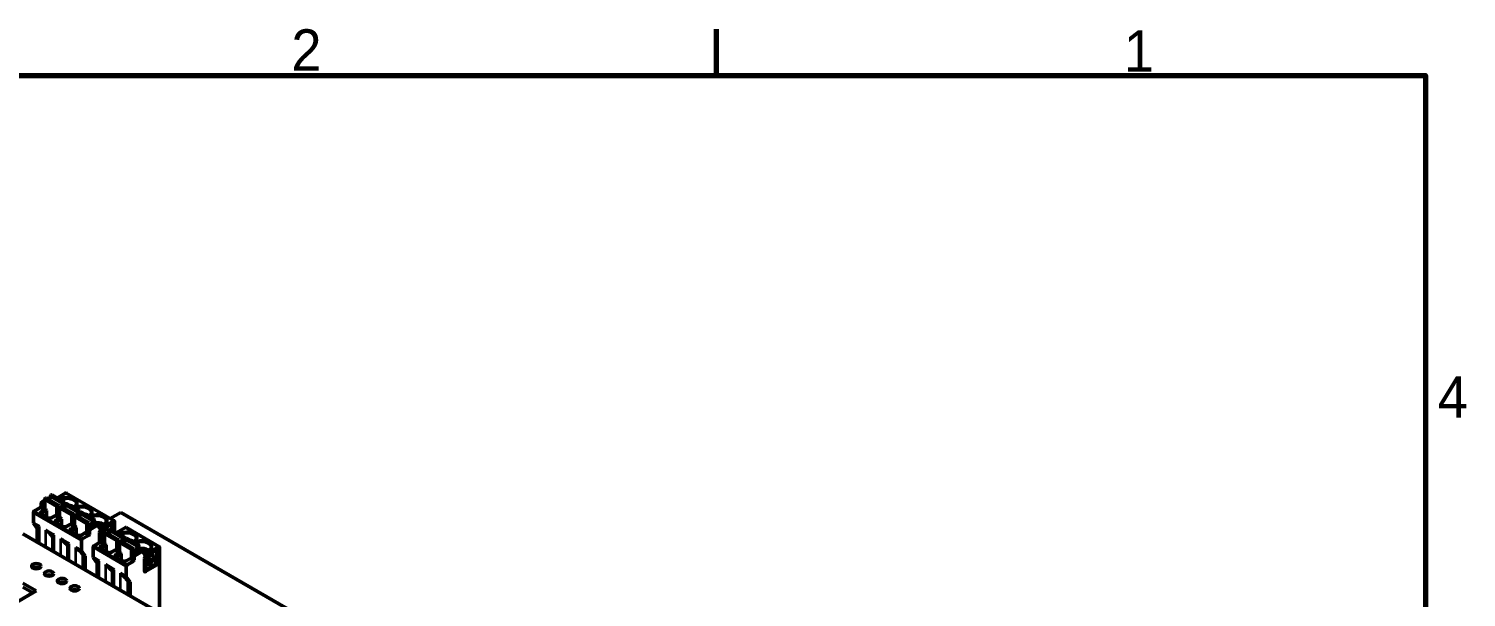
# Model space of a CAD drawing. Header units: millimetres. Extents: x 1021 to 2778, y -197 to 600.
# Drawn here: x 1591.8 to 1829.7, y 493.8 to 587.9 of the extents above; entities that cross this region are included whole.
import ezdxf

# ---------------------------------------------------------------- set-up
doc = ezdxf.new("R2010")
doc.units = ezdxf.units.MM
doc.header["$LTSCALE"] = 2
doc.layers.get('0').update_dxf_attribs({"lineweight": 25})
for name, color, linetype, lineweight in [('경계(ISO)', 7, 'Continuous', 70), ('외형선(ISO)', 7, 'Continuous', 50), ('좁은 외형선(ISO)', 7, 'Continuous', 35)]:
    doc.layers.add(name, color=color, linetype=linetype, lineweight=lineweight)
doc.styles.get("Standard").update_dxf_attribs({"font": ''})
doc.styles.get('Standard').set_extended_font_data('Gulim')

# ---------------------------------------------------------------- blocks, each defined once
blk = doc.blocks.new('경계 Default Border')
at = {"layer": '경계(ISO)'}
blk.add_line((350, 287), (350, 290.9), dxfattribs=at)
at = {"layer": '경계(ISO)', "flags": 128}
blk.add_lwpolyline([(10, 10), (10, 287), (410, 287), (410, 10), (10, 10)], dxfattribs=at)
at = {"layer": '경계(ISO)', "char_height": 3.5, "attachment_point": 7}
for s, insert in [('2', (314.01, 287.4)), ('1', (384.47, 287.31)), ('4', (411.03, 258.04))]:
    blk.add_mtext(s, dxfattribs=dict(at, insert=insert))

msp = doc.modelspace()

# ---------------------------------------------------------------- linework, layer by layer
at = {"layer": '외형선(ISO)'}
for p, q in [((1593.8838, 508.8655), (1593.8838, 509.3554)), ((1594.0252, 509.6004), (1594.4495, 509.8453)), ((1594.4495, 509.927), (1594.4495, 508.3756)), ((1594.5909, 510.1719), (1594.6083, 510.182)), ((1594.7083, 510.1919), (1596.7236, 509.0284)), ((1594.879, 510.0933), (1595.1457, 510.2472)), ((1595.3249, 510.2114), (1595.2457, 510.2572)), ((1595.2871, 509.8577), (1595.3525, 510.4697)), ((1595.5101, 510.7026), (1595.4927, 510.6926)), ((1595.6101, 510.7125), (1597.6254, 509.549)), ((1596.488, 510.2057), (1597.9143, 511.0292)), ((1597.3678, 509.3061), (1597.3023, 508.6942)), ((1597.508, 509.5291), (1597.5254, 509.5391)), ((1597.6668, 509.4575), (1597.6668, 508.7226)), ((1597.985, 509.2738), (1597.9676, 509.2637)), ((1605.9693, 506.4463), (1598.0143, 511.0391)), ((1598.085, 509.2837), (1600.1003, 508.1202)), ((1592.5757, 506.069), (1592.5757, 507.7837)), ((1592.7171, 508.0286), (1593.7424, 508.6206)), ((1593.8484, 507.947), (1594.5202, 508.3348)), ((1594.8738, 506.9468), (1593.8484, 507.5387)), ((1593.9899, 507.702), (1594.7323, 508.1307)), ((1594.1666, 508.3756), (1594.3081, 508.4573)), ((1594.3081, 508.6206), (1594.3081, 509.1105)), ((1594.3081, 508.4573), (1594.5202, 508.3348)), ((1594.3788, 508.4164), (1594.4495, 508.4573)), ((1594.5202, 508.3348), (1594.5909, 508.2123)), ((1594.6616, 508.2531), (1594.5202, 508.3348)), ((1594.5909, 508.2123), (1594.6616, 508.2531)), ((1594.6616, 508.2531), (1594.7323, 508.1307)), ((1594.7323, 508.1307), (1594.7323, 507.0284)), ((1595.5809, 506.9468), (1596.2526, 507.3346)), ((1596.4233, 507.236), (1596.2526, 507.3346)), ((1596.9951, 506.9059), (1596.3233, 506.5181)), ((1596.4647, 508.7635), (1596.4647, 507.8653)), ((1596.4647, 507.3754), (1596.4647, 507.8653)), ((1596.6062, 509.0084), (1596.6236, 509.0184)), ((1596.6062, 508.1103), (1596.9244, 508.294)), ((1596.7829, 507.0284), (1596.6415, 506.9468)), ((1596.85, 508.251), (1596.7638, 508.9574)), ((1596.7829, 507.6816), (1596.7829, 507.1917)), ((1596.9951, 506.9059), (1596.7829, 507.0284)), ((1596.8536, 506.9876), (1596.9244, 507.0284)), ((1596.9244, 506.9468), (1596.9244, 508.4981)), ((1596.9951, 506.9059), (1597.0658, 506.7835)), ((1596.9951, 506.9059), (1597.1365, 506.8243)), ((1597.0658, 508.743), (1597.0832, 508.7531)), ((1597.0658, 506.7835), (1597.1365, 506.8243)), ((1597.2072, 506.7018), (1597.1365, 506.8243)), ((1597.1832, 508.763), (1599.1984, 507.5995)), ((1597.46, 508.6032), (1597.7266, 508.7571)), ((1597.7619, 508.4288), (1597.8274, 509.0408)), ((1598.9396, 507.3346), (1598.9396, 506.4364)), ((1599.081, 507.5795), (1599.0984, 507.5896)), ((1599.081, 506.6814), (1599.3992, 506.8651)), ((1599.3249, 506.8222), (1599.2386, 507.5285)), ((1599.3992, 505.5179), (1599.3992, 507.0692)), ((1599.5407, 507.3142), (1599.5581, 507.3242)), ((1599.6581, 507.3341), (1601.6733, 506.1706)), ((1599.8427, 507.8773), (1599.7772, 507.2653)), ((1599.9348, 507.1743), (1600.2015, 507.3283)), ((1599.9829, 508.1002), (1600.0003, 508.1103)), ((1600.1417, 508.0286), (1600.1417, 507.2938)), ((1600.2368, 507), (1600.3023, 507.6119)), ((1600.4599, 507.8449), (1600.4425, 507.8349)), ((1600.5599, 507.8548), (1602.5751, 506.6913)), ((1605.3091, 506.8275), (1607.0537, 507.8347)), ((1607.0537, 507.8347), (1769.6882, 413.9376)), ((1593.5656, 505.4975), (1592.5757, 506.069)), ((1592.5757, 506.069), (1593.2121, 505.1636)), ((1593.302, 505.1117), (1593.2121, 505.1636)), ((1593.2121, 502.9255), (1593.2121, 505.1636)), ((1593.302, 502.8736), (1593.302, 505.4921)), ((1596.0405, 504.0686), (1594.5909, 504.9055)), ((1597.3486, 505.5179), (1596.3233, 506.1098)), ((1596.4647, 506.2731), (1597.2072, 506.7018)), ((1597.2072, 506.7018), (1597.2072, 505.5995)), ((1598.0557, 505.5179), (1598.7275, 505.9057)), ((1598.8982, 505.8072), (1598.7275, 505.9057)), ((1599.4699, 505.4771), (1598.7982, 505.0892)), ((1599.8235, 504.089), (1598.7982, 504.681)), ((1598.9396, 505.9465), (1598.9396, 506.4364)), ((1598.9396, 504.8443), (1599.6821, 505.2729)), ((1599.2578, 505.5995), (1599.1164, 505.5179)), ((1599.2578, 506.2527), (1599.2578, 505.7628)), ((1599.4699, 505.4771), (1599.2578, 505.5995)), ((1599.3285, 505.5587), (1599.3992, 505.5995)), ((1599.4699, 505.4771), (1599.6114, 505.3954)), ((1599.4699, 505.4771), (1599.5407, 505.3546)), ((1599.5407, 505.3546), (1599.6114, 505.3954)), ((1599.6821, 505.2729), (1599.6114, 505.3954)), ((1599.6821, 505.2729), (1599.6821, 504.1707)), ((1601.2024, 504.4768), (1600.5306, 504.089)), ((1601.2024, 504.4768), (1601.3731, 504.3783)), ((1601.4145, 505.9057), (1601.4145, 505.0076)), ((1601.4145, 505.0076), (1601.4145, 504.5177)), ((1601.5559, 506.1507), (1601.5733, 506.1607)), ((1602.6763, 505.8994), (1601.5559, 505.2525)), ((1601.7997, 505.3933), (1601.7135, 506.0997)), ((1601.8388, 504.2727), (1601.8388, 504.7626)), ((1601.9802, 505.0076), (1603.1006, 505.6545)), ((1602.3175, 506.4484), (1602.2313, 505.6425)), ((1602.4578, 506.6713), (1602.4751, 506.6814)), ((1602.6166, 506.5997), (1602.6166, 505.8649)), ((1603.2006, 505.6644), (1602.7763, 505.9093)), ((1603.2231, 505.6435), (1603.5497, 505.1789)), ((1603.5358, 504.5089), (1603.5358, 502.8439)), ((1603.6722, 505.1679), (1605.8693, 506.4364)), ((1605.5081, 505.8197), (1603.6849, 504.767)), ((1604.4904, 504.4564), (1604.5078, 504.4665)), ((1604.6078, 504.4764), (1606.6231, 503.3129)), ((1604.7785, 504.3778), (1605.0451, 504.5318)), ((1604.8431, 505.0263), (1604.9138, 504.9854)), ((1605.2244, 504.4959), (1605.1451, 504.5417)), ((1605.1866, 504.1422), (1605.252, 504.7542)), ((1605.4096, 504.9872), (1605.3922, 504.9771)), ((1605.5096, 504.9971), (1607.5249, 503.8336)), ((1605.5864, 504.9527), (1605.5864, 505.7744)), ((1605.6571, 504.9119), (1605.6571, 505.7336)), ((1606.0107, 506.3548), (1606.0107, 504.7078)), ((1606.3875, 504.4903), (1607.8138, 505.3138)), ((1613.3939, 502.1597), (1607.9138, 505.3237)), ((1642.8686, 474.2563), (1590.8471, 504.2909)), ((1595.7769, 501.4447), (1595.7769, 504.0632)), ((1598.5154, 502.6397), (1597.0658, 503.4766)), ((1598.2517, 500.0158), (1598.2517, 502.6344)), ((1600.5306, 501.4762), (1599.5407, 502.0478)), ((1600.5306, 501.4762), (1600.5306, 503.1909)), ((1600.672, 503.4358), (1601.6973, 504.0278)), ((1602.4751, 500.3535), (1602.4751, 502.0682)), ((1602.6166, 502.3131), (1603.6419, 502.9051)), ((1603.6949, 503.8039), (1603.6949, 503.8142)), ((1603.6949, 503.3655), (1603.6949, 502.9476)), ((1603.7277, 503.7315), (1603.7904, 503.6952)), ((1603.7479, 502.2315), (1604.4197, 502.6193)), ((1603.7656, 503.763), (1603.7656, 503.7734)), ((1603.7656, 503.0608), (1603.7656, 503.3247)), ((1603.7833, 503.15), (1603.7833, 503.6399)), ((1603.8894, 501.9865), (1604.6318, 502.4152)), ((1603.9247, 503.8849), (1604.349, 504.1298)), ((1604.0661, 502.6601), (1604.2076, 502.7418)), ((1604.2076, 502.9051), (1604.2076, 503.395)), ((1604.2076, 502.7418), (1604.4197, 502.6193)), ((1604.2783, 502.701), (1604.349, 502.7418)), ((1604.349, 504.2115), (1604.349, 502.6601)), ((1604.4197, 502.6193), (1604.4904, 502.4968)), ((1604.5611, 502.5377), (1604.4197, 502.6193)), ((1604.4904, 502.4968), (1604.5611, 502.5377)), ((1604.5611, 502.5377), (1604.6318, 502.4152)), ((1604.6318, 502.4152), (1604.6318, 501.3129)), ((1606.3642, 503.048), (1606.3642, 502.1498)), ((1606.3642, 501.6599), (1606.3642, 502.1498)), ((1606.5057, 503.2929), (1606.5231, 503.303)), ((1606.5057, 502.3948), (1606.8239, 502.5785)), ((1606.7495, 502.5356), (1606.6633, 503.2419)), ((1606.8239, 501.2313), (1606.8239, 502.7826)), ((1606.9653, 503.0276), (1606.9827, 503.0376)), ((1607.0827, 503.0475), (1609.0979, 501.884)), ((1607.2673, 503.5907), (1607.2018, 502.9787)), ((1607.3595, 502.8877), (1607.6261, 503.0417)), ((1607.4075, 503.8136), (1607.4249, 503.8237)), ((1607.5663, 503.742), (1607.5663, 503.0072)), ((1607.6614, 502.7134), (1607.7269, 503.3253)), ((1607.8845, 503.5583), (1607.8671, 503.5482)), ((1607.9845, 503.5682), (1609.9998, 502.4047)), ((1609.7422, 502.1618), (1609.6559, 501.3559)), ((1609.8824, 502.3847), (1609.8998, 502.3948)), ((1610.0412, 502.3131), (1610.0412, 501.5783)), ((1611.0968, 500.8813), (1613.2939, 502.1498)), ((1613.4353, 502.0682), (1613.4353, 491.2496)), ((1600.5306, 501.4762), (1601.167, 500.5709)), ((1601.167, 500.5709), (1600.8134, 500.775)), ((1600.8134, 500.775), (1600.8134, 498.5368)), ((1601.167, 498.3327), (1601.167, 500.5709)), ((1602.4751, 500.3535), (1603.1115, 499.4482)), ((1603.4651, 499.782), (1602.4751, 500.3535)), ((1603.2015, 497.1581), (1603.2015, 499.7766)), ((1604.7732, 501.2313), (1603.7479, 501.8232)), ((1605.4804, 501.2313), (1606.1521, 501.6191)), ((1606.3228, 501.5206), (1606.1521, 501.6191)), ((1606.8946, 501.1904), (1606.2228, 500.8026)), ((1607.2481, 499.8024), (1606.2228, 500.3944)), ((1606.3642, 500.5577), (1607.1067, 500.9863)), ((1606.6824, 501.3129), (1606.541, 501.2313)), ((1606.6824, 501.9661), (1606.6824, 501.4762)), ((1606.8946, 501.1904), (1606.6824, 501.3129)), ((1606.7531, 501.2721), (1606.8239, 501.3129)), ((1606.8946, 501.1904), (1606.9653, 501.068)), ((1606.8946, 501.1904), (1607.036, 501.1088)), ((1606.9653, 501.068), (1607.036, 501.1088)), ((1607.1067, 500.9863), (1607.036, 501.1088)), ((1607.1067, 500.9863), (1607.1067, 499.8841)), ((1608.627, 500.1902), (1607.9552, 499.8024)), ((1608.0966, 499.1492), (1609.122, 499.7412)), ((1608.627, 500.1902), (1608.7977, 500.0917)), ((1608.8391, 501.6191), (1608.8391, 500.721)), ((1608.8391, 500.721), (1608.8391, 500.2311)), ((1608.9805, 501.8641), (1608.9979, 501.8741)), ((1610.101, 501.6128), (1608.9805, 500.9659)), ((1609.2244, 501.1067), (1609.1381, 501.8131)), ((1609.2634, 499.9861), (1609.2634, 500.476)), ((1609.4048, 500.721), (1610.5252, 501.3678)), ((1610.6252, 501.3778), (1610.201, 501.6227)), ((1610.6477, 501.3569), (1610.9743, 500.8923)), ((1610.9604, 500.2223), (1610.9604, 498.117)), ((1612.9327, 501.5331), (1611.1095, 500.4804)), ((1611.9063, 499.8842), (1611.977, 499.8434)), ((1612.1042, 499.9945), (1612.1749, 499.9536)), ((1612.1833, 499.8222), (1612.6694, 500.1029)), ((1612.254, 499.7813), (1612.7401, 500.062)), ((1612.4236, 500.0594), (1612.254, 499.9615)), ((1612.2677, 500.7396), (1612.3384, 500.6988)), ((1612.5354, 500.2634), (1612.5354, 500.2531)), ((1612.7485, 500.1107), (1612.8192, 500.0699)), ((1612.8519, 499.9975), (1612.8519, 499.445)), ((1613.011, 499.3826), (1613.011, 501.4878)), ((1613.0818, 499.3417), (1613.0818, 501.447)), ((1603.2015, 499.3962), (1603.1115, 499.4482)), ((1603.1115, 497.21), (1603.1115, 499.4482)), ((1605.94, 498.3531), (1604.4904, 499.19)), ((1605.6764, 495.7292), (1605.6764, 498.3478)), ((1607.9552, 497.1896), (1606.9653, 497.7612)), ((1607.9552, 497.1896), (1607.9552, 498.9043)), ((1611.0388, 498.0718), (1612.862, 499.1244)), ((1611.1095, 498.0309), (1612.9327, 499.0836)), ((1611.1195, 499.5172), (1611.1195, 499.5276)), ((1611.1195, 499.0789), (1611.1195, 498.5265)), ((1611.1523, 499.4449), (1611.223, 499.4041)), ((1611.1523, 498.4541), (1611.223, 498.4133)), ((1611.1902, 499.4764), (1611.1902, 499.4868)), ((1611.1902, 498.4857), (1611.1902, 499.0381)), ((1611.2313, 499.2726), (1611.401, 499.3705)), ((1611.4717, 499.5098), (1611.302, 499.4119)), ((1611.302, 499.2317), (1611.4717, 499.3297)), ((1612.7401, 499.2514), (1611.302, 498.4211)), ((1611.48, 499.3784), (1611.5508, 499.3375)), ((1611.6779, 499.4886), (1611.7487, 499.4478)), ((1590.8471, 496.126), (1593.053, 494.8524)), ((1592.4873, 494.5258), (1590.8471, 495.4728)), ((1607.9552, 497.1896), (1608.5916, 496.2842)), ((1608.5916, 496.2842), (1608.2381, 496.4884)), ((1608.2381, 496.4884), (1608.2381, 494.2502)), ((1608.5916, 494.0461), (1608.5916, 496.2842)), ((1593.053, 494.8524), (1565.9001, 479.1757))]:
    msp.add_line(p, q, dxfattribs=at)
for centre, major_axis, ratio, start_param, end_param in [((1594.0252, 509.4371), (0.1, 0.1732), 0.57735027, 0.78539816, 2.35619449), ((1594.4495, 509.1921), (0.1, 0.1732), 0.57735027, 0.78539816, 2.35619449), ((1594.5909, 510.0086), (-0.1, -0.1732), 0.57735027, 3.92699082, 5.49778714), ((1594.6083, 510.0187), (0.1, 0.1732), 0.57735027, 0, 0.78539816), ((1595.1457, 510.0839), (0.1, 0.1732), 0.57735027, 0, 0.78539816), ((1595.4927, 510.5293), (0.1, 0.1732), 0.57735027, 0.78539816, 2.2252948), ((1595.5101, 510.5393), (0.1, 0.1732), 0.57735027, 0, 0.78539816), ((1597.508, 509.3658), (0.1, 0.1732), 0.57735027, 0.78539816, 2.2252948), ((1597.5254, 509.3758), (0.1, 0.1732), 0.57735027, 5.49778714, 7.06858347), ((1597.9676, 509.1004), (0.1, 0.1732), 0.57735027, 0.78539816, 2.2252948), ((1597.9143, 510.8659), (0.1, 0.1732), 0.57735027, 0, 0.78539816), ((1597.985, 509.1105), (0.1, 0.1732), 0.57735027, 0, 0.78539816), ((1592.7171, 507.8653), (0.1, 0.1732), 0.57735027, 0.78539816, 2.35619449), ((1594.202, 507.7428), (-0.5, 0), 0.57735027, 5.49778714, 7.06858347), ((1593.7424, 508.7839), (0.1, 0.1732), 0.57735027, 3.92699082, 5.49778714), ((1594.202, 507.5795), (-0.3, 0), 0.57735027, 5.49778714, 7.06858347), ((1594.1666, 508.5389), (0.1, 0.1732), 0.57735027, 3.92699082, 5.49778714), ((1595.2273, 507.1509), (0.5, 0), 0.57735027, 3.92699082, 5.49778714), ((1596.3233, 507.2938), (0.1, 0.1732), 0.57735027, 3.92699082, 5.49778714), ((1596.6062, 508.8451), (-0.1, -0.1732), 0.57735027, 3.92699082, 5.49778714), ((1596.6062, 507.947), (0.1, 0.1732), 0.57735027, 0.78539816, 2.35619449), ((1596.6236, 508.8551), (0.1, 0.1732), 0.57735027, 5.62868684, 7.06858347), ((1596.6415, 507.11), (0.1, 0.1732), 0.57735027, 3.92699082, 5.49778714), ((1596.9244, 507.7632), (0.1, 0.1732), 0.57735027, 0.78539816, 2.35619449), ((1597.0658, 508.5797), (-0.1, -0.1732), 0.57735027, 3.92699082, 5.49778714), ((1597.0832, 508.5898), (0.1, 0.1732), 0.57735027, 0, 0.78539816), ((1598.1972, 508.1307), (-1.5, 0), 0.57735027, 4.96674379, 5.0737561), ((1597.7266, 508.5938), (0.1, 0.1732), 0.57735027, 0.24727427, 0.78539816), ((1598.1972, 508.1307), (-1.5, 0), 0.57735027, 3.92699082, 4.40370536), ((1599.081, 507.4162), (-0.1, -0.1732), 0.57735027, 3.92699082, 5.49778714), ((1598.4763, 506.3581), (0.7229, 2.4104), 0.32694242, 6.20602413, 6.51758772), ((1599.0984, 507.4263), (0.1, 0.1732), 0.57735027, 5.62868684, 7.06858347), ((1598.1972, 508.1307), (-1.5, 0), 0.57735027, 3.84941251, 3.92699082), ((1598.4763, 506.3581), (-0.7229, -2.4104), 0.32694242, 2.9630241, 3.06443148), ((1599.5407, 507.1509), (-0.1, -0.1732), 0.57735027, 3.92699082, 5.49778714), ((1599.5581, 507.1609), (0.1, 0.1732), 0.57735027, 0, 0.78539816), ((1599.9829, 507.9369), (0.1, 0.1732), 0.57735027, 0.78539816, 2.2252948), ((1600.0003, 507.947), (0.1, 0.1732), 0.57735027, 5.49778714, 7.06858347), ((1600.672, 506.7019), (-1.5, 0), 0.57735027, 4.96674379, 5.0737561), ((1600.2015, 507.165), (0.1, 0.1732), 0.57735027, 0.24727427, 0.78539816), ((1600.4425, 507.6716), (0.1, 0.1732), 0.57735027, 0.78539816, 2.2252948), ((1600.4599, 507.6816), (0.1, 0.1732), 0.57735027, 0, 0.78539816), ((1600.672, 506.7019), (-1.5, 0), 0.57735027, 3.92699082, 4.40370536), ((1600.9511, 504.9292), (0.7229, 2.4104), 0.32694242, 6.20602413, 6.51758772), ((1600.672, 506.7019), (-1.5, 0), 0.57735027, 3.84941251, 3.92699082), ((1600.9511, 504.9292), (-0.7229, -2.4104), 0.32694242, 2.9630241, 3.06443148), ((1594.202, 504.5921), (0.8788, -0.9608), 0.20190622, 2.57345387, 3.35885203), ((1595.2273, 504.0001), (0.8788, -0.9608), 0.20190622, 1.13119715, 2.57345387), ((1596.6769, 506.314), (-0.5, 0), 0.57735027, 5.49778714, 7.06858347), ((1596.6769, 506.1507), (-0.3, 0), 0.57735027, 5.49778714, 7.06858347), ((1597.7022, 505.722), (0.5, 0), 0.57735027, 3.92699082, 5.49778714), ((1599.1517, 504.8851), (-0.5, 0), 0.57735027, 5.49778714, 7.06858347), ((1598.7982, 505.8649), (0.1, 0.1732), 0.57735027, 3.92699082, 5.49778714), ((1599.1517, 504.7218), (-0.3, 0), 0.57735027, 5.49778714, 7.06858347), ((1599.081, 506.5181), (0.1, 0.1732), 0.57735027, 0.78539816, 2.35619449), ((1599.1164, 505.6812), (0.1, 0.1732), 0.57735027, 3.92699082, 5.49778714), ((1599.3992, 506.3344), (0.1, 0.1732), 0.57735027, 0.78539816, 2.35619449), ((1601.2731, 504.436), (0.1, 0.1732), 0.57735027, 3.92699082, 5.49778714), ((1601.5559, 505.9874), (-0.1, -0.1732), 0.57735027, 3.92699082, 5.49778714), ((1601.5559, 505.0892), (0.1, 0.1732), 0.57735027, 0.78539816, 2.35619449), ((1601.5733, 505.9974), (0.1, 0.1732), 0.57735027, 5.62868684, 7.06858347), ((1601.9802, 504.8443), (0.1, 0.1732), 0.57735027, 0.78539816, 2.35619449), ((1602.4578, 506.508), (0.1, 0.1732), 0.57735027, 0.78539816, 2.2252948), ((1602.4751, 506.5181), (0.1, 0.1732), 0.57735027, 5.49778714, 7.06858347), ((1603.1469, 505.273), (-1.5, 0), 0.57735027, 3.92699082, 5.0737561), ((1602.6763, 505.7361), (0.1, 0.1732), 0.57735027, 0, 0.78539816), ((1603.1006, 505.4912), (0.1, 0.1732), 0.57735027, 6.02138592, 7.06858347), ((1603.6849, 504.5949), (-0.1054, -0.1826), 0.57735027, 3.92699082, 5.49778714), ((1603.426, 503.5003), (-0.7229, -2.4104), 0.32694242, 3.06443148, 3.77614639), ((1603.6722, 505.3312), (-0.1, -0.1732), 0.57735027, 6.02138592, 7.06858347), ((1604.3675, 504.2025), (0.4756, 0.8237), 0.57735027, 0, 2.35619449), ((1604.4382, 504.1617), (0.4756, 0.8237), 0.57735027, 5.49908942, 8.6393798), ((1603.1469, 505.273), (-1.5, 0), 0.57735027, 3.84941251, 3.92699082), ((1603.426, 503.5003), (-0.7229, -2.4104), 0.32694242, 2.9630241, 3.06443148), ((1604.4904, 504.2931), (-0.1, -0.1732), 0.57735027, 3.92699082, 5.49778714), ((1604.5078, 504.3032), (0.1, 0.1732), 0.57735027, 0, 0.78539816), ((1605.0451, 504.3685), (0.1, 0.1732), 0.57735027, 0, 0.78539816), ((1605.3922, 504.8138), (0.1, 0.1732), 0.57735027, 0.78539816, 2.2252948), ((1605.4096, 504.8239), (0.1, 0.1732), 0.57735027, 0, 0.78539816), ((1605.5081, 505.6475), (0.1054, 0.1826), 0.57735027, 5.49778714, 7.06858347), ((1605.4374, 505.6884), (0.1054, 0.1826), 0.57735027, 5.49778714, 5.94110635), ((1605.8693, 506.2731), (0.1, 0.1732), 0.57735027, 5.49778714, 7.06858347), ((1607.8138, 505.1505), (0.1, 0.1732), 0.57735027, 0, 0.78539816), ((1596.6769, 503.1632), (0.8788, -0.9608), 0.20190622, 2.57345387, 3.35885203), ((1597.7022, 502.5713), (0.8788, -0.9608), 0.20190622, 1.13119715, 2.57345387), ((1599.1517, 501.7344), (0.8788, -0.9608), 0.20190622, 2.57345387, 3.35885203), ((1600.1771, 501.1424), (0.8788, -0.9608), 0.20190622, 1.00265754, 2.57345387), ((1600.1771, 504.2931), (0.5, 0), 0.57735027, 3.92699082, 5.49778714), ((1600.672, 503.2725), (0.1, 0.1732), 0.57735027, 0.78539816, 2.35619449), ((1601.6973, 504.1911), (0.1, 0.1732), 0.57735027, 3.92699082, 5.49778714), ((1602.6166, 502.1498), (0.1, 0.1732), 0.57735027, 0.78539816, 2.35619449), ((1604.1015, 502.0274), (-0.5, 0), 0.57735027, 5.49778714, 7.06858347), ((1603.6419, 503.0684), (0.1, 0.1732), 0.57735027, 3.92699082, 5.49778714), ((1603.8067, 503.8684), (-0.079, -0.1369), 0.57735027, 5.49778714, 6.28318531), ((1603.8067, 503.4301), (-0.079, -0.1369), 0.57735027, 4.13795151, 5.49778714), ((1603.8774, 503.8276), (-0.079, -0.1369), 0.57735027, 5.49778714, 6.17984607), ((1603.8774, 503.3893), (-0.079, -0.1369), 0.57735027, 4.927828, 5.49778714), ((1603.9247, 503.7216), (0.1, 0.1732), 0.57735027, 0.78539816, 2.35619449), ((1604.0661, 502.8234), (0.1, 0.1732), 0.57735027, 3.92699082, 5.49778714), ((1604.4382, 503.9322), (-0.2284, -0.3955), 0.57735027, 4.20004894, 4.76607946), ((1604.349, 503.4766), (0.1, 0.1732), 0.57735027, 0.78539816, 2.35619449), ((1604.3675, 503.973), (-0.1142, -0.1978), 0.57735027, 4.04193925, 4.38171687), ((1606.5057, 503.1296), (-0.1, -0.1732), 0.57735027, 3.92699082, 5.49778714), ((1606.5057, 502.2315), (0.1, 0.1732), 0.57735027, 0.78539816, 2.35619449), ((1606.5231, 503.1397), (0.1, 0.1732), 0.57735027, 5.62868684, 7.06858347), ((1606.8239, 502.0478), (0.1, 0.1732), 0.57735027, 0.78539816, 2.35619449), ((1606.9653, 502.8643), (-0.1, -0.1732), 0.57735027, 3.92699082, 5.49778714), ((1606.9827, 502.8743), (0.1, 0.1732), 0.57735027, 0, 0.78539816), ((1607.4075, 503.6503), (0.1, 0.1732), 0.57735027, 0.78539816, 2.2252948), ((1607.4249, 503.6604), (0.1, 0.1732), 0.57735027, 5.49778714, 7.06858347), ((1608.0966, 502.4153), (-1.5, 0), 0.57735027, 4.96674379, 5.0737561), ((1607.6261, 502.8784), (0.1, 0.1732), 0.57735027, 0.24727427, 0.78539816), ((1607.8671, 503.3849), (0.1, 0.1732), 0.57735027, 0.78539816, 2.2252948), ((1607.8845, 503.395), (0.1, 0.1732), 0.57735027, 0, 0.78539816), ((1608.0966, 502.4153), (-1.5, 0), 0.57735027, 3.92699082, 4.40370536), ((1608.3758, 500.6426), (0.7229, 2.4104), 0.32694242, 6.20602413, 6.51758772), ((1608.0966, 502.4153), (-1.5, 0), 0.57735027, 3.84941251, 3.92699082), ((1608.3758, 500.6426), (-0.7229, -2.4104), 0.32694242, 2.9630241, 3.06443148), ((1609.8824, 502.2214), (0.1, 0.1732), 0.57735027, 0.78539816, 2.2252948), ((1609.8998, 502.2315), (0.1, 0.1732), 0.57735027, 5.49778714, 7.06858347), ((1613.2939, 501.9865), (0.1, 0.1732), 0.57735027, 5.49778714, 7.06858347), ((1604.1015, 498.8766), (0.8788, -0.9608), 0.20190622, 2.57345387, 3.35885203), ((1604.1015, 501.8641), (-0.3, 0), 0.57735027, 5.49778714, 7.06858347), ((1605.1268, 501.4354), (0.5, 0), 0.57735027, 3.92699082, 5.49778714), ((1606.5764, 500.5985), (-0.5, 0), 0.57735027, 5.49778714, 7.06858347), ((1606.2228, 501.5783), (0.1, 0.1732), 0.57735027, 3.92699082, 5.49778714), ((1606.5764, 500.4352), (-0.3, 0), 0.57735027, 5.49778714, 7.06858347), ((1606.541, 501.3946), (0.1, 0.1732), 0.57735027, 3.92699082, 5.49778714), ((1607.6017, 500.0065), (0.5, 0), 0.57735027, 3.92699082, 5.49778714), ((1608.6977, 500.1494), (0.1, 0.1732), 0.57735027, 3.92699082, 5.49778714), ((1608.9805, 501.7008), (-0.1, -0.1732), 0.57735027, 3.92699082, 5.49778714), ((1608.9805, 500.8026), (0.1, 0.1732), 0.57735027, 0.78539816, 2.35619449), ((1608.9979, 501.7108), (0.1, 0.1732), 0.57735027, 5.62868684, 7.06858347), ((1609.122, 499.9045), (0.1, 0.1732), 0.57735027, 3.92699082, 5.49778714), ((1609.4048, 500.5577), (0.1, 0.1732), 0.57735027, 0.78539816, 2.35619449), ((1610.5715, 500.9864), (-1.5, 0), 0.57735027, 3.92699082, 5.0737561), ((1610.101, 501.4495), (0.1, 0.1732), 0.57735027, 0, 0.78539816), ((1610.5252, 501.2045), (0.1, 0.1732), 0.57735027, 6.02138592, 7.06858347), ((1611.1095, 500.3083), (-0.1054, -0.1826), 0.57735027, 3.92699082, 5.49778714), ((1610.8506, 499.2137), (0.7229, 2.4104), 0.32694242, 6.20602413, 6.91773905), ((1611.0968, 501.0446), (-0.1, -0.1732), 0.57735027, 6.02138592, 7.06858347), ((1611.7921, 499.9159), (0.4756, 0.8237), 0.57735027, 0, 2.35619449), ((1611.8628, 499.8751), (0.4756, 0.8237), 0.57735027, 5.49778714, 8.6393798), ((1611.8628, 499.6456), (0.2284, 0.3955), 0.57735027, 5.9495643, 8.18760264), ((1611.7921, 499.6864), (-0.2284, -0.3955), 0.57735027, 0.15544665, 1.90441733), ((1611.7921, 499.6864), (0.1142, 0.1978), 0.57735027, 0, 3.14159265), ((1610.5715, 500.9864), (-1.5, 0), 0.57735027, 3.84941251, 3.92699082), ((1610.8506, 499.2137), (-0.7229, -2.4104), 0.32694242, 2.9630241, 3.06443148), ((1611.7921, 499.6864), (0.2284, 0.3955), 0.57735027, 5.9495643, 6.12773866), ((1612.1833, 500.1314), (-0.079, -0.1369), 0.57735027, 5.9495643, 6.28318531), ((1612.1833, 499.6931), (-0.079, -0.1369), 0.57735027, 3.92699082, 5.04600999), ((1612.254, 500.0906), (-0.079, -0.1369), 0.57735027, 5.9495643, 7.06858347), ((1612.254, 499.6523), (-0.079, -0.1369), 0.57735027, 3.92699082, 5.04600999), ((1612.4236, 500.1885), (0.079, 0.1369), 0.57735027, 3.92699082, 5.49778714), ((1612.6694, 499.9738), (0.079, 0.1369), 0.57735027, 0, 0.78539816), ((1612.7401, 499.9329), (0.079, 0.1369), 0.57735027, 5.49778714, 7.06858347), ((1612.9327, 501.3609), (0.1054, 0.1826), 0.57735027, 5.49778714, 7.06858347), ((1612.862, 501.4018), (0.1054, 0.1826), 0.57735027, 5.49778714, 5.94110635), ((1593.053, 498.2817), (-0.75, 0), 0.57735027, 3.99609954, 5.42867842), ((1595.1743, 497.0569), (-0.75, 0), 0.57735027, 3.99609954, 5.42867842), ((1605.1268, 498.2847), (0.8788, -0.9608), 0.20190622, 1.13119715, 2.57345387), ((1606.5764, 497.4478), (0.8788, -0.9608), 0.20190622, 2.57345387, 3.35885203), ((1607.6017, 496.8558), (0.8788, -0.9608), 0.20190622, 1.00265754, 2.57345387), ((1608.0966, 498.9859), (0.1, 0.1732), 0.57735027, 0.78539816, 2.35619449), ((1611.1095, 498.203), (-0.1054, -0.1826), 0.57735027, 5.49778714, 7.06858347), ((1611.0388, 498.2439), (-0.1054, -0.1826), 0.57735027, 0.34207895, 0.78539816), ((1611.2313, 499.5818), (-0.079, -0.1369), 0.57735027, 5.49778714, 6.28318531), ((1611.2313, 499.1435), (-0.079, -0.1369), 0.57735027, 3.92699082, 5.49778714), ((1611.2313, 498.591), (-0.079, -0.1369), 0.57735027, 5.49778714, 6.28318531), ((1611.302, 499.541), (-0.079, -0.1369), 0.57735027, 5.49778714, 7.06858347), ((1611.302, 499.1027), (-0.079, -0.1369), 0.57735027, 3.92699082, 5.49778714), ((1611.302, 498.5502), (-0.079, -0.1369), 0.57735027, 5.49778714, 7.06858347), ((1611.401, 499.2414), (0.079, 0.1369), 0.57735027, 0, 0.78539816), ((1611.4717, 499.6389), (0.079, 0.1369), 0.57735027, 3.92699082, 5.04600999), ((1611.4717, 499.2006), (0.079, 0.1369), 0.57735027, 5.9495643, 7.06858347), ((1611.8628, 499.6456), (-0.2284, -0.3955), 0.57735027, 5.9495643, 8.18760264), ((1612.7401, 499.3805), (0.079, 0.1369), 0.57735027, 3.92699082, 5.49778714), ((1612.862, 499.2965), (0.1054, 0.1826), 0.57735027, 3.92699082, 5.49778714), ((1612.9327, 499.2557), (0.1054, 0.1826), 0.57735027, 3.92699082, 5.49778714), ((1597.2956, 495.8322), (-0.75, 0), 0.57735027, 3.99609954, 5.42867842), ((1599.4169, 494.6074), (-0.75, 0), 0.57735027, 3.99609954, 5.42867842)]:
    msp.add_ellipse(centre, major_axis=major_axis, ratio=ratio, start_param=start_param, end_param=end_param, dxfattribs=at)
for centre, major_axis in [((1611.8628, 499.6456), (-0.1142, -0.1978)), ((1593.053, 498.9349), (0.75, 0)), ((1595.1743, 497.7101), (0.75, 0)), ((1597.2956, 496.4854), (0.75, 0)), ((1599.4169, 495.2606), (0.75, 0))]:
    msp.add_ellipse(centre, major_axis=major_axis, ratio=0.57735027, dxfattribs=at)
for points, knots in [([(1599.6972, 509.1921), (1599.6972, 509.0981), (1599.6622, 508.9999), (1599.5189, 508.826), (1599.4356, 508.7544), (1599.2959, 508.6687), (1599.2589, 508.6481), (1599.2197, 508.6286)], [3.926990817, 3.926990817, 3.926990817, 3.926990817, 4.371044272, 4.371044272, 4.681914282, 4.681914282, 4.784899769, 4.784899769, 4.784899769, 4.784899769]), ([(1601.6945, 507.1997), (1601.8011, 507.2529), (1601.8919, 507.3136), (1602.0402, 507.4448), (1602.0944, 507.5154), (1602.1584, 507.6452), (1602.172, 507.7045), (1602.172, 507.7632)], [7.781470846, 7.781470846, 7.781470846, 7.781470846, 8.061553389, 8.061553389, 8.361892817, 8.361892817, 8.639379797, 8.639379797, 8.639379797, 8.639379797]), ([(1604.6469, 506.3344), (1604.6469, 506.2404), (1604.612, 506.1422), (1604.4687, 505.9683), (1604.3854, 505.8967), (1604.18, 505.7707), (1604.06, 505.7157), (1603.7916, 505.6273), (1603.6429, 505.5941), (1603.4211, 505.5658), (1603.353, 505.5598), (1603.2844, 505.5563)], [3.92699082, 3.92699082, 3.92699082, 3.92699082, 4.37104427, 4.37104427, 4.68191428, 4.68191428, 4.97945138, 4.97945138, 5.28043372, 5.28043372, 5.41090974, 5.41090974, 5.41090974, 5.41090974]), ([(1609.5966, 503.4766), (1609.5966, 503.3826), (1609.5617, 503.2845), (1609.4184, 503.1106), (1609.3351, 503.0389), (1609.1954, 502.9532), (1609.1583, 502.9327), (1609.1192, 502.9131)], [3.926990817, 3.926990817, 3.926990817, 3.926990817, 4.371044272, 4.371044272, 4.681914282, 4.681914282, 4.784899769, 4.784899769, 4.784899769, 4.784899769]), ([(1610.709, 501.2697), (1610.709, 501.2697), (1610.709, 501.2697), (1610.8694, 501.2778), (1611.0272, 501.3001), (1611.3202, 501.37), (1611.4554, 501.4174), (1611.6885, 501.5295), (1611.7867, 501.5939), (1611.9396, 501.7293), (1611.9939, 501.7999), (1612.0579, 501.9297), (1612.0715, 501.989), (1612.0715, 502.0478)], [7.15546087, 7.15546087, 7.15546087, 7.15546087, 7.15549818, 7.15549818, 7.46038942, 7.46038942, 7.76302631, 7.76302631, 8.06155339, 8.06155339, 8.36189282, 8.36189282, 8.6393798, 8.6393798, 8.6393798, 8.6393798])]:
    msp.add_open_spline(points, degree=3, knots=knots, dxfattribs=at)
at = {"layer": '좁은 외형선(ISO)'}
for p, q in [((1594.3081, 509.1105), (1593.8838, 509.3554)), ((1594.4495, 509.3554), (1594.0252, 509.6004)), ((1594.4495, 509.927), (1596.4647, 508.7635)), ((1594.5909, 510.1719), (1596.6062, 509.0084)), ((1594.6083, 510.182), (1596.6236, 509.0184)), ((1595.3181, 510.1477), (1595.1457, 510.2472)), ((1597.3678, 509.3061), (1595.3525, 510.4697)), ((1597.508, 509.5291), (1595.4927, 510.6926)), ((1595.5101, 510.7026), (1597.5254, 509.5391)), ((1605.8693, 506.4364), (1597.9143, 511.0292)), ((1599.9829, 508.1002), (1597.9676, 509.2637)), ((1597.985, 509.2738), (1600.0003, 508.1103)), ((1600.5306, 503.1909), (1592.5757, 507.7837)), ((1600.672, 503.4358), (1592.7171, 508.0286)), ((1593.7424, 508.6206), (1594.1666, 508.3756)), ((1593.9899, 507.702), (1593.8484, 507.947)), ((1593.8838, 508.8655), (1594.3081, 508.6206)), ((1593.9899, 507.4571), (1593.9899, 507.702)), ((1596.3233, 507.1305), (1596.6415, 506.9468)), ((1596.7829, 507.6816), (1596.4647, 507.8653)), ((1596.4647, 507.3754), (1596.7829, 507.1917)), ((1596.9244, 507.9265), (1596.6062, 508.1103)), ((1596.7917, 508.7287), (1596.9618, 508.6304)), ((1596.9244, 508.4981), (1598.9396, 507.3346)), ((1597.0658, 508.743), (1599.081, 507.5795)), ((1597.0832, 508.7531), (1599.0984, 507.5896)), ((1597.793, 508.7188), (1597.7266, 508.7571)), ((1599.8427, 507.8773), (1597.8274, 509.0408)), ((1599.2666, 507.2998), (1599.4367, 507.2016)), ((1599.3992, 507.0692), (1601.4145, 505.9057)), ((1599.5407, 507.3142), (1601.5559, 506.1507)), ((1599.5581, 507.3242), (1601.5733, 506.1607)), ((1600.2678, 507.2899), (1600.2015, 507.3283)), ((1602.3175, 506.4484), (1600.3023, 507.6119)), ((1602.4578, 506.6713), (1600.4425, 507.8349)), ((1600.4599, 507.8449), (1602.4751, 506.6814)), ((1593.5656, 502.7214), (1593.5656, 505.4975)), ((1594.5909, 504.9055), (1594.5909, 502.1294)), ((1596.3233, 506.5181), (1596.4647, 506.2731)), ((1596.4647, 506.0282), (1596.4647, 506.2731)), ((1598.7982, 505.7016), (1599.1164, 505.5179)), ((1598.7982, 505.0892), (1598.9396, 504.8443)), ((1599.2578, 506.2527), (1598.9396, 506.4364)), ((1598.9396, 505.9465), (1599.2578, 505.7628)), ((1598.9396, 504.5993), (1598.9396, 504.8443)), ((1599.3992, 506.4977), (1599.081, 506.6814)), ((1601.8388, 504.7626), (1601.4145, 505.0076)), ((1601.4145, 504.5177), (1601.8388, 504.2727)), ((1601.9802, 505.0076), (1601.5559, 505.2525)), ((1601.7414, 505.8709), (1602.1842, 505.6153)), ((1603.1006, 505.6545), (1602.6763, 505.8994)), ((1603.479, 505.2795), (1603.6722, 505.1679)), ((1604.4904, 504.4564), (1606.5057, 503.2929)), ((1604.5078, 504.4665), (1606.5231, 503.303)), ((1605.2176, 504.4322), (1605.0451, 504.5318)), ((1607.2673, 503.5907), (1605.252, 504.7542)), ((1607.4075, 503.8136), (1605.3922, 504.9771)), ((1605.4096, 504.9872), (1607.4249, 503.8237)), ((1605.6571, 505.7336), (1605.5864, 505.7744)), ((1613.2939, 502.1498), (1607.8138, 505.3138)), ((1596.0405, 501.2925), (1596.0405, 504.0686)), ((1597.0658, 503.4766), (1597.0658, 500.7006)), ((1598.5154, 499.8636), (1598.5154, 502.6397)), ((1599.5407, 502.0478), (1599.5407, 499.2717)), ((1601.2731, 504.2727), (1601.6973, 504.0278)), ((1607.9552, 498.9043), (1602.4751, 502.0682)), ((1608.0966, 499.1492), (1602.6166, 502.3131)), ((1603.6419, 502.9051), (1604.0661, 502.6601)), ((1603.7656, 503.7734), (1603.6949, 503.8142)), ((1603.7656, 503.763), (1603.6949, 503.8039)), ((1603.7656, 503.3247), (1603.6949, 503.3655)), ((1603.8894, 501.9865), (1603.7479, 502.2315)), ((1604.2076, 503.395), (1603.7833, 503.6399)), ((1603.7833, 503.15), (1604.2076, 502.9051)), ((1604.349, 503.6399), (1603.9247, 503.8849)), ((1604.349, 504.2115), (1606.3642, 503.048)), ((1606.6824, 501.9661), (1606.3642, 502.1498)), ((1606.8239, 502.2111), (1606.5057, 502.3948)), ((1606.6912, 503.0132), (1606.8613, 502.915)), ((1606.8239, 502.7826), (1608.8391, 501.6191)), ((1606.9653, 503.0276), (1608.9805, 501.8641)), ((1606.9827, 503.0376), (1608.9979, 501.8741)), ((1607.6925, 503.0033), (1607.6261, 503.0417)), ((1609.7422, 502.1618), (1607.7269, 503.3253)), ((1609.8824, 502.3847), (1607.8671, 503.5482)), ((1607.8845, 503.5583), (1609.8998, 502.3948)), ((1603.4651, 497.0059), (1603.4651, 499.782)), ((1603.8894, 501.7416), (1603.8894, 501.9865)), ((1606.2228, 501.415), (1606.541, 501.2313)), ((1606.2228, 500.8026), (1606.3642, 500.5577)), ((1606.3642, 501.6599), (1606.6824, 501.4762)), ((1606.3642, 500.3127), (1606.3642, 500.5577)), ((1608.6977, 499.9861), (1609.122, 499.7412)), ((1609.2634, 500.476), (1608.8391, 500.721)), ((1608.8391, 500.2311), (1609.2634, 499.9861)), ((1609.4048, 500.721), (1608.9805, 500.9659)), ((1609.1661, 501.5843), (1609.6088, 501.3287)), ((1610.5252, 501.3678), (1610.101, 501.6128)), ((1610.9036, 500.9929), (1611.0968, 500.8813)), ((1612.1534, 499.9761), (1612.0827, 500.017)), ((1612.1534, 499.6505), (1612.0827, 499.6914)), ((1612.1833, 499.8222), (1612.254, 499.7813)), ((1612.6694, 500.1029), (1612.7401, 500.062)), ((1613.0818, 501.447), (1613.011, 501.4878)), ((1604.4904, 499.19), (1604.4904, 496.4139)), ((1605.94, 495.577), (1605.94, 498.3531)), ((1606.9653, 497.7612), (1606.9653, 494.9851)), ((1611.0388, 498.0718), (1611.1095, 498.0309)), ((1611.1902, 499.4868), (1611.1195, 499.5276)), ((1611.1902, 499.4764), (1611.1195, 499.5172)), ((1611.1902, 499.0381), (1611.1195, 499.0789)), ((1611.1902, 498.4857), (1611.1195, 498.5265)), ((1611.2313, 499.2726), (1611.302, 499.2317)), ((1611.401, 499.3705), (1611.4717, 499.3297)), ((1612.862, 499.1244), (1612.9327, 499.0836)), ((1613.0818, 499.3417), (1613.011, 499.3826))]:
    msp.add_line(p, q, dxfattribs=at)
for centre, major_axis, start_param, end_param in [((1598.1972, 509.3554), (1.7, 0), 5.39930019, 8.73786675), ((1598.1972, 509.1921), (1.5, 0), 0, 2.3342976), ((1600.672, 507.9265), (1.7, 0), 5.39930019, 8.73786675), ((1600.672, 507.7632), (1.5, 0), 0, 2.3342976), ((1603.1469, 506.4977), (1.7, 0), 4.80813724, 8.73786675), ((1603.1469, 506.3344), (1.5, 0), 0, 2.3342976), ((1608.0966, 503.6399), (1.7, 0), 5.39930019, 8.73786675), ((1608.0966, 503.4766), (1.5, 0), 0, 2.3342976), ((1610.5715, 502.2111), (1.7, 0), 4.80813724, 8.73786675), ((1610.5715, 502.0478), (1.5, 0), 0, 2.3342976)]:
    msp.add_ellipse(centre, major_axis=major_axis, ratio=0.57735027, start_param=start_param, end_param=end_param, dxfattribs=at)

# ---------------------------------------------------------------- block references
at = {"color": 0, "xscale": 1.955541042, "yscale": 1.955541042, "zscale": 1.955541042}
msp.add_blockref('경계 Default Border', (1021.2295, 18.9002), dxfattribs=at)

doc.saveas('drawing.dxf')
